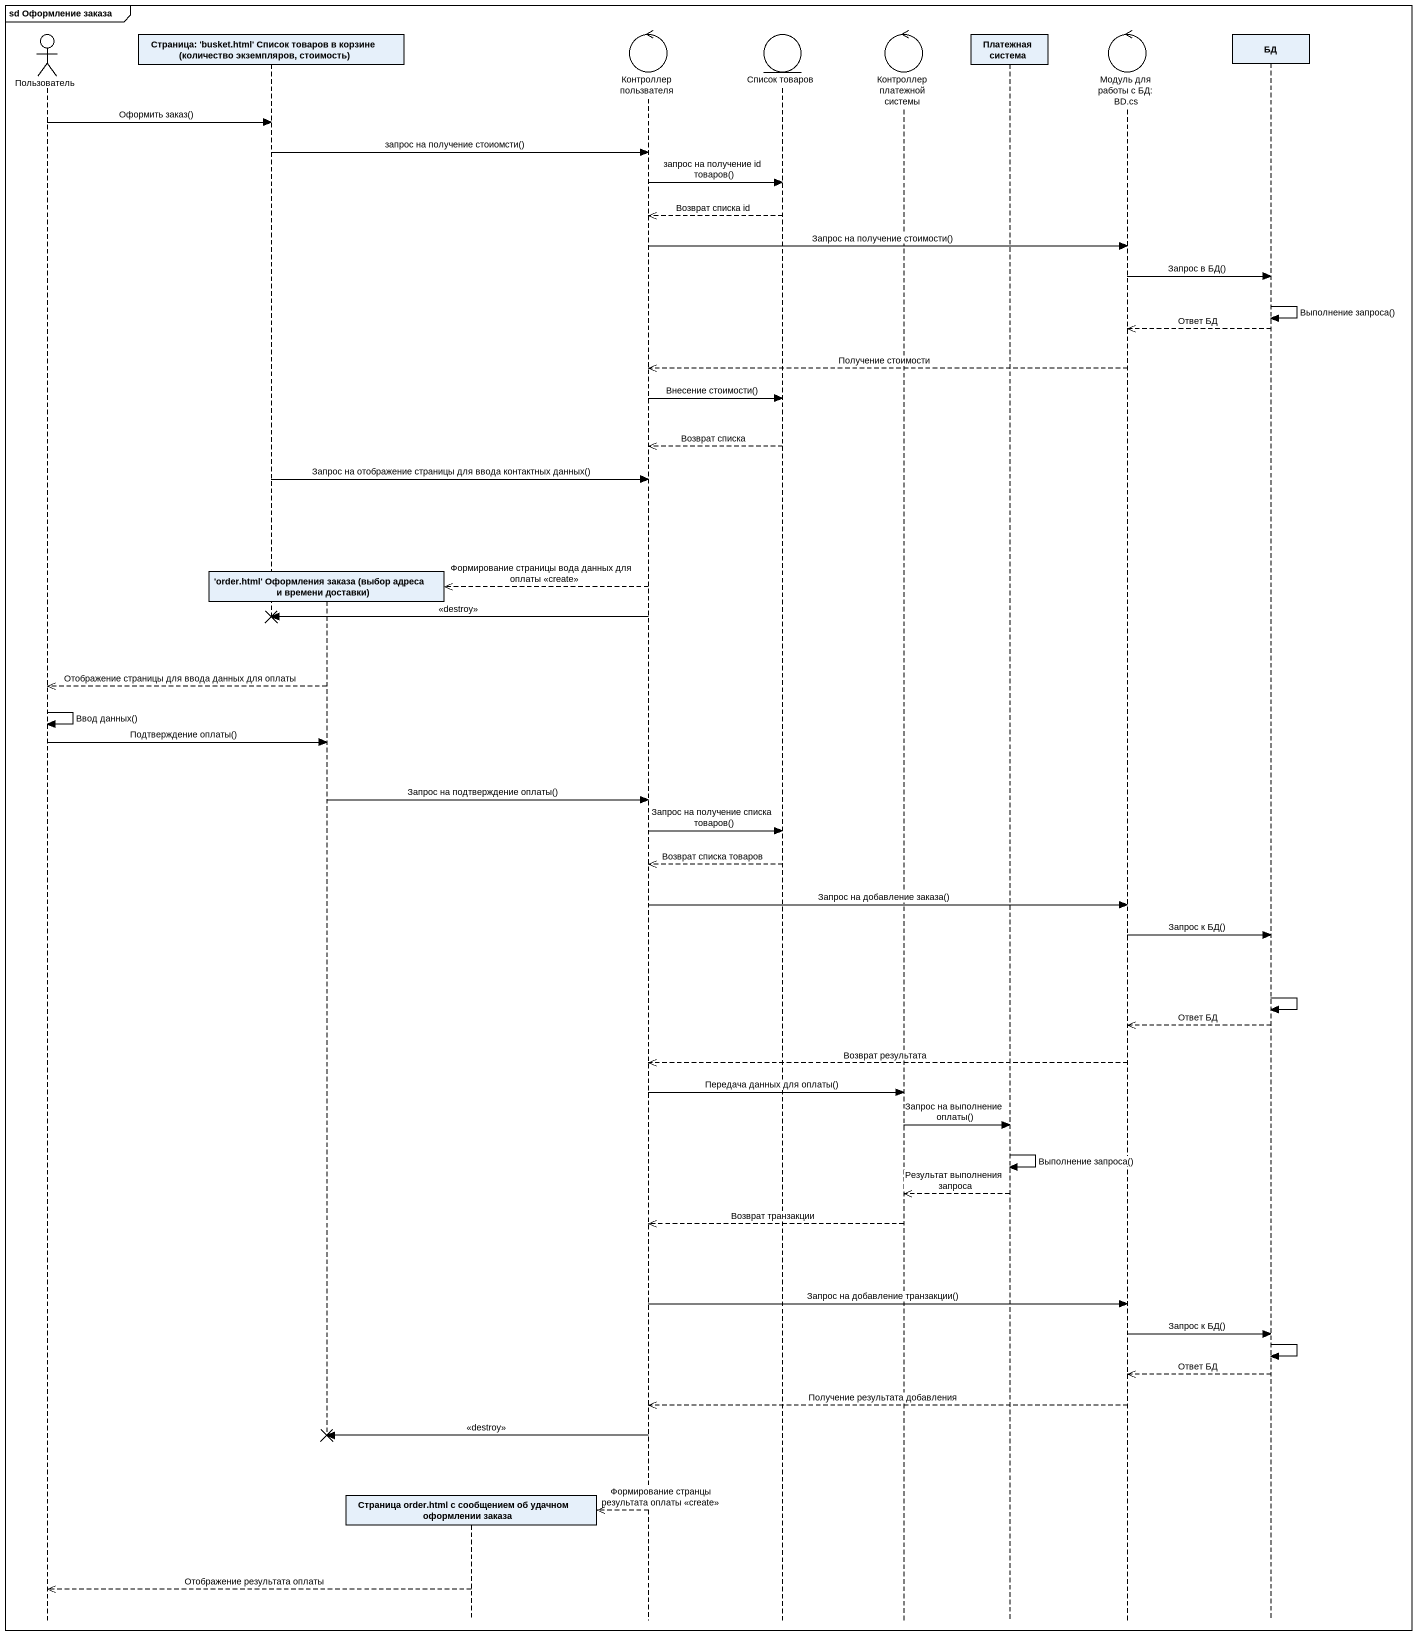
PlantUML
@startuml
mainframe sd Оформление заказа
hide footbox
actor Пользователь
participant "Страница: 'busket.html' Cписок товаров в корзине (количество экземпляров, стоимость)" as Страница_busket_html_Cписок
participant "'order.html' Оформления заказа (выбор адреса и времени доставки)" as order_html_Оформления
participant "Страница order.html с сообщением об удачном оформлении заказа" as Страница_order_html_с
control "Контроллер пользвателя" as Контроллер_пользвателя
entity "Список товаров" as Список_товаров
control "Контроллер платежной системы" as Контроллер_платежной_системы
participant "Платежная система" as Платежная_система
control "Модуль для работы с БД: BD.cs" as Модуль_для_работы_с_БД_BD_cs
participant БД

Пользователь -> Страница_busket_html_Cписок : Оформить заказ()
Страница_busket_html_Cписок -> Контроллер_пользвателя : запрос на получение стоиомсти()
Контроллер_пользвателя -> Список_товаров : запрос на получение id товаров()
Список_товаров -->> Контроллер_пользвателя : Возврат списка id
Контроллер_пользвателя -> Модуль_для_работы_с_БД_BD_cs : Запрос на получение стоимости()
Модуль_для_работы_с_БД_BD_cs -> БД : Запрос в БД()
БД -> БД : Выполнение запроса()
БД -->> Модуль_для_работы_с_БД_BD_cs : Ответ БД
Модуль_для_работы_с_БД_BD_cs -->> Контроллер_пользвателя : Получение стоимости
Контроллер_пользвателя -> Список_товаров : Внесение стоимости()
Список_товаров -->> Контроллер_пользвателя : Возврат списка
Страница_busket_html_Cписок -> Контроллер_пользвателя : Запрос на отображение страницы для ввода контактных данных()
Контроллер_пользвателя -->> order_html_Оформления ** : Формирование страницы вода данных для оплаты <<create>>
Контроллер_пользвателя -> Страница_busket_html_Cписок !! : <<destroy>>
order_html_Оформления -->> Пользователь : Отображение страницы для ввода данных для оплаты
Пользователь -> Пользователь : Ввод данных()
Пользователь -> order_html_Оформления : Подтверждение оплаты()
order_html_Оформления -> Контроллер_пользвателя : Запрос на подтверждение оплаты()
Контроллер_пользвателя -> Список_товаров : Запрос на получение списка товаров()
Список_товаров -->> Контроллер_пользвателя : Возврат списка товаров
Контроллер_пользвателя -> Модуль_для_работы_с_БД_BD_cs : Запрос на добавление заказа()
Модуль_для_работы_с_БД_BD_cs -> БД : Запрос к БД()
БД -> БД
БД -->> Модуль_для_работы_с_БД_BD_cs : Ответ БД
Модуль_для_работы_с_БД_BD_cs -->> Контроллер_пользвателя : Возврат результата
Контроллер_пользвателя -> Контроллер_платежной_системы : Передача данных для оплаты()
Контроллер_платежной_системы -> Платежная_система : Запрос на выполнение оплаты()
Платежная_система -> Платежная_система : Выполнение запроса()
Платежная_система -->> Контроллер_платежной_системы : Результат выполнения запроса
Контроллер_платежной_системы -->> Контроллер_пользвателя : Возврат транзакции
Контроллер_пользвателя -> Модуль_для_работы_с_БД_BD_cs : Запрос на добавление транзакции()
Модуль_для_работы_с_БД_BD_cs -> БД : Запрос к БД()
БД -> БД
БД -->> Модуль_для_работы_с_БД_BD_cs : Ответ БД
Модуль_для_работы_с_БД_BD_cs -->> Контроллер_пользвателя : Получение результата добавления
Контроллер_пользвателя -> order_html_Оформления !! : <<destroy>>
Контроллер_пользвателя -->> Страница_order_html_с ** : Формирование странцы результата оплаты <<create>>
Страница_order_html_с -->> Пользователь : Отображение результата оплаты
@enduml
